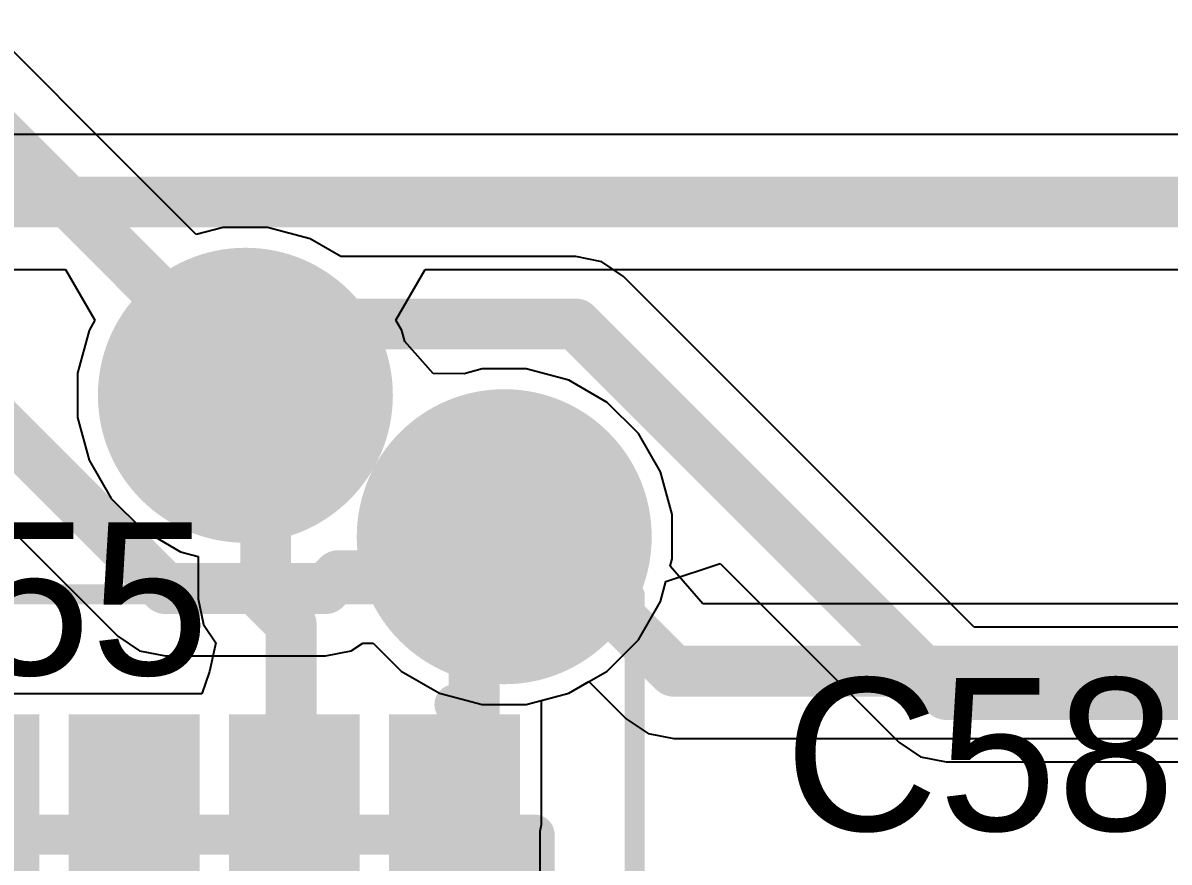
# Model space of a CAD drawing. Header units: inches. Extents: x 2.95 to 6.74, y 1.23 to 4.83.
# Drawn here: x 4.9053 to 5.1306, y 2.2782 to 2.4432 of the extents above; entities that cross this region are included whole.
import ezdxf

# ---------------------------------------------------------------- set-up
doc = ezdxf.new("R2010")
doc.units = ezdxf.units.IN
doc.header["$MEASUREMENT"] = 0
for name, color, linetype in [('Bottom Layer', 5, 'Continuous'), ('Bottom Solder', 6, 'Continuous'), ('GND', 76, 'Continuous'), ('Mechanical 15', 56, 'Continuous'), ('PWR', 16, 'Continuous'), ('Top 3D Body', 56, 'Continuous'), ('Top Layer', 1, 'Continuous'), ('Top Overlay', 2, 'Continuous'), ('Top Paste', 8, 'Continuous'), ('Top Solder', 216, 'Continuous'), ('Via Holes', 16, 'Continuous')]:
    doc.layers.add(name, color=color, linetype=linetype)
doc.styles.add('Arial', font='', dxfattribs={"height": 0.2})
doc.styles.get('Arial').set_extended_font_data('Arial')

# ---------------------------------------------------------------- blocks, each defined once
blk = doc.blocks.new('YC164JR07220RL_13')
at = {"layer": 'Top Layer'}
for points in [[(-0.05610235, 0.01574805), (-0.05610235, 0.05118115), (-0.03838585, 0.05118115), (-0.03838585, 0.01574805)], [(-0.02460625, 0.01574805), (-0.02460625, 0.05118115), (-0.006889749999999998, 0.05118115), (-0.006889750000000002, 0.01574805)], [(0.006889749999999998, 0.01574805), (0.006889750000000002, 0.05118115), (0.02460625, 0.05118115), (0.02460625, 0.01574805)], [(0.03838585, 0.01574805), (0.03838585, 0.05118115), (0.05610235, 0.05118115), (0.05610235, 0.01574805)], [(-0.05610235, -0.05118115), (-0.05610235, -0.01574805), (-0.03838585, -0.01574805), (-0.03838585, -0.05118115)], [(-0.02460625, -0.05118115), (-0.02460625, -0.01574805), (-0.006889749999999998, -0.01574805), (-0.006889750000000002, -0.05118115)], [(0.006889749999999998, -0.05118115), (0.006889750000000002, -0.01574805), (0.02460625, -0.01574805), (0.02460625, -0.05118115)], [(0.03838585, -0.05118115), (0.03838585, -0.01574805), (0.05610235, -0.01574805), (0.05610235, -0.05118115)]]:
    blk.add_hatch(color=1, dxfattribs=at).paths.add_polyline_path(points)
at = {"layer": 'Top Paste'}
for points in [[(-0.05610235, 0.01574805), (-0.05610235, 0.05118115), (-0.03838585, 0.05118115), (-0.03838585, 0.01574805)], [(-0.02460625, 0.01574805), (-0.02460625, 0.05118115), (-0.006889749999999998, 0.05118115), (-0.006889750000000002, 0.01574805)], [(0.006889749999999998, 0.01574805), (0.006889750000000002, 0.05118115), (0.02460625, 0.05118115), (0.02460625, 0.01574805)], [(0.03838585, 0.01574805), (0.03838585, 0.05118115), (0.05610235, 0.05118115), (0.05610235, 0.01574805)], [(-0.05610235, -0.05118115), (-0.05610235, -0.01574805), (-0.03838585, -0.01574805), (-0.03838585, -0.05118115)], [(-0.02460625, -0.05118115), (-0.02460625, -0.01574805), (-0.006889749999999998, -0.01574805), (-0.006889750000000002, -0.05118115)], [(0.006889749999999998, -0.05118115), (0.006889750000000002, -0.01574805), (0.02460625, -0.01574805), (0.02460625, -0.05118115)], [(0.03838585, -0.05118115), (0.03838585, -0.01574805), (0.05610235, -0.01574805), (0.05610235, -0.05118115)]]:
    blk.add_hatch(color=8, dxfattribs=at).paths.add_polyline_path(points)
at = {"layer": 'Top Solder'}
for points in [[(-0.06010235, 0.01174805), (-0.06010235, 0.05518115), (-0.03438585, 0.05518115), (-0.03438585, 0.01174805)], [(-0.02860625, 0.01174805), (-0.02860625, 0.05518115), (-0.002889749999999999, 0.05518115), (-0.002889750000000001, 0.01174805)], [(0.002889749999999999, 0.01174805), (0.002889750000000001, 0.05518115), (0.02860625, 0.05518115), (0.02860625, 0.01174805)], [(0.03438585, 0.01174805), (0.03438585, 0.05518115), (0.06010235, 0.05518115), (0.06010235, 0.01174805)], [(-0.06010235, -0.05518115), (-0.06010235, -0.01174805), (-0.03438585, -0.01174805), (-0.03438585, -0.05518115)], [(-0.02860625, -0.05518115), (-0.02860625, -0.01174805), (-0.002889749999999999, -0.01174805), (-0.002889750000000001, -0.05518115)], [(0.002889749999999999, -0.05518115), (0.002889750000000001, -0.01174805), (0.02860625, -0.01174805), (0.02860625, -0.05518115)], [(0.03438585, -0.05518115), (0.03438585, -0.01174805), (0.06010235, -0.01174805), (0.06010235, -0.05518115)]]:
    blk.add_hatch(color=216, dxfattribs=at).paths.add_polyline_path(points)
at = {"layer": 'Mechanical 15'}
for points in [[(0.0826772, 0.0708661, 0.003937, 0.003937, 0), (-0.0826772, 0.0708661, 0.003937, 0.003937, 0)], [(-0.0826772, 0.0708661, 0.003937, 0.003937, 0), (-0.0826772, -0.0787402, 0.003937, 0.003937, 0)], [(0.0826772, 0.0708661, 0.003937, 0.003937, 0), (0.0826772, -0.0787402, 0.003937, 0.003937, 0)], [(0.0826772, -0.0787402, 0.003937, 0.003937, 0), (-0.0826772, -0.0787402, 0.003937, 0.003937, 0)]]:
    blk.add_lwpolyline(points, format="xyseb", dxfattribs=at)
for points in [[(-0.0836614, 0.0708661, 0.0019685, 0.0019685, 1), (-0.081693, 0.0708661, 0.0019685, 0.0019685, 1)], [(-0.0836614, 0.0708661, 0.0019685, 0.0019685, 1), (-0.081693, 0.0708661, 0.0019685, 0.0019685, 1)], [(0.081693, 0.0708661, 0.0019685, 0.0019685, 1), (0.0836614, 0.0708661, 0.0019685, 0.0019685, 1)], [(0.081693, 0.0708661, 0.0019685, 0.0019685, 1), (0.0836614, 0.0708661, 0.0019685, 0.0019685, 1)], [(-0.0836614, -0.0787402, 0.0019685, 0.0019685, 1), (-0.081693, -0.0787402, 0.0019685, 0.0019685, 1)], [(-0.0836614, -0.0787402, 0.0019685, 0.0019685, 1), (-0.081693, -0.0787402, 0.0019685, 0.0019685, 1)], [(0.081693, -0.0787402, 0.0019685, 0.0019685, 1), (0.0836614, -0.0787402, 0.0019685, 0.0019685, 1)], [(0.081693, -0.0787402, 0.0019685, 0.0019685, 1), (0.0836614, -0.0787402, 0.0019685, 0.0019685, 1)]]:
    blk.add_lwpolyline(points, format="xyseb", close=True, dxfattribs=at)
at = {"layer": 'Top 3D Body'}
for points in [[(0.0629921, 0.0314961, 0.007874, 0.007874, 0), (-0.0629921, 0.0314961, 0.007874, 0.007874, 0)], [(-0.0629921, 0.0314961, 0.007874, 0.007874, 0), (-0.0629921, -0.0314961, 0.007874, 0.007874, 0)], [(0.0629921, 0.0314961, 0.007874, 0.007874, 0), (0.0629921, -0.0314961, 0.007874, 0.007874, 0)], [(0.0629921, -0.0314961, 0.007874, 0.007874, 0), (-0.0629921, -0.0314961, 0.007874, 0.007874, 0)]]:
    blk.add_lwpolyline(points, format="xyseb", dxfattribs=at)
for points in [[(-0.0649606, 0.0314961, 0.003937, 0.003937, 1), (-0.0610236, 0.0314961, 0.003937, 0.003937, 1)], [(-0.0649606, 0.0314961, 0.003937, 0.003937, 1), (-0.0610236, 0.0314961, 0.003937, 0.003937, 1)], [(0.0610236, 0.0314961, 0.003937, 0.003937, 1), (0.0649606, 0.0314961, 0.003937, 0.003937, 1)], [(0.0610236, 0.0314961, 0.003937, 0.003937, 1), (0.0649606, 0.0314961, 0.003937, 0.003937, 1)], [(-0.0649606, -0.0314961, 0.003937, 0.003937, 1), (-0.0610236, -0.0314961, 0.003937, 0.003937, 1)], [(-0.0649606, -0.0314961, 0.003937, 0.003937, 1), (-0.0610236, -0.0314961, 0.003937, 0.003937, 1)], [(0.0610236, -0.0314961, 0.003937, 0.003937, 1), (0.0649606, -0.0314961, 0.003937, 0.003937, 1)], [(0.0610236, -0.0314961, 0.003937, 0.003937, 1), (0.0649606, -0.0314961, 0.003937, 0.003937, 1)]]:
    blk.add_lwpolyline(points, format="xyseb", close=True, dxfattribs=at)
at = {"layer": 'Top Overlay'}
for points in [[(0.0629921, 0.0334646, 0.003937, 0.003937, 0), (0.0629921, -0.0314961, 0.003937, 0.003937, 0)], [(-0.0629921, 0.0314961, 0.003937, 0.003937, 0), (-0.0629921, -0.0334646, 0.003937, 0.003937, 0)], [(-0.0492126, -0.0570866, 0.003937, 0.003937, -0.9999999999999999), (-0.0452756, -0.0570866, 0.003937, 0.003937, 0)], [(-0.0452756, -0.0570866, 0.003937, 0.003937, -0.9999999999999999), (-0.0492126, -0.0570866, 0.003937, 0.003937, 0)]]:
    blk.add_lwpolyline(points, format="xyseb", dxfattribs=at)
for points in [[(0.0620079, 0.0334646, 0.0019685, 0.0019685, 1), (0.0639763, 0.0334646, 0.0019685, 0.0019685, 1)], [(-0.0639763, 0.0314961, 0.0019685, 0.0019685, 1), (-0.0620079, 0.0314961, 0.0019685, 0.0019685, 1)], [(-0.0639763, -0.0334646, 0.0019685, 0.0019685, 1), (-0.0620079, -0.0334646, 0.0019685, 0.0019685, 1)], [(0.0620079, -0.0314961, 0.0019685, 0.0019685, 1), (0.0639763, -0.0314961, 0.0019685, 0.0019685, 1)], [(-0.0501968, -0.0570866, 0.0019685, 0.0019685, 1), (-0.0482284, -0.0570866, 0.0019685, 0.0019685, 1)], [(-0.0501968, -0.0570866, 0.0019685, 0.0019685, 1), (-0.0482284, -0.0570866, 0.0019685, 0.0019685, 1)], [(-0.0462598, -0.0570866, 0.0019685, 0.0019685, 1), (-0.0442914, -0.0570866, 0.0019685, 0.0019685, 1)], [(-0.0462598, -0.0570866, 0.0019685, 0.0019685, 1), (-0.0442914, -0.0570866, 0.0019685, 0.0019685, 1)]]:
    blk.add_lwpolyline(points, format="xyseb", close=True, dxfattribs=at)

msp = doc.modelspace()

# ---------------------------------------------------------------- hatches: boundary and pattern name
at = {"layer": 'Bottom Layer'}
h = msp.add_hatch(color=5, dxfattribs=at)
edge = h.paths.add_edge_path()
edge.add_arc((4.949, 2.37), 0.025, 0, 360)
h = msp.add_hatch(color=5, dxfattribs=at)
edge = h.paths.add_edge_path()
edge.add_arc((4.9999003, 2.3421943), 0.025, 0, 360)
at = {"layer": 'Bottom Solder'}
h = msp.add_hatch(color=6, dxfattribs=at)
edge = h.paths.add_edge_path()
edge.add_arc((4.949, 2.37), 0.029, 0, 360)
h = msp.add_hatch(color=6, dxfattribs=at)
edge = h.paths.add_edge_path()
edge.add_arc((4.9999003, 2.3421943), 0.029, 0, 360)
at = {"layer": 'GND'}
h = msp.add_hatch(color=76, dxfattribs=at)
edge = h.paths.add_edge_path()
edge.add_arc((4.949, 2.37), 0.024, 0, 360)
h = msp.add_hatch(color=76, dxfattribs=at)
edge = h.paths.add_edge_path()
edge.add_arc((4.9999003, 2.3421943), 0.024, 0, 360)
at = {"layer": 'PWR'}
h = msp.add_hatch(color=16, dxfattribs=at)
edge = h.paths.add_edge_path()
edge.add_arc((4.949, 2.37), 0.024, 0, 360)
h = msp.add_hatch(color=16, dxfattribs=at)
edge = h.paths.add_edge_path()
edge.add_arc((4.9999003, 2.3421943), 0.024, 0, 360)
at = {"layer": 'Top Layer'}
h = msp.add_hatch(color=1, dxfattribs=at)
edge = h.paths.add_edge_path()
edge.add_arc((4.949, 2.37), 0.025, 0, 360)
h = msp.add_hatch(color=1, dxfattribs=at)
edge = h.paths.add_edge_path()
edge.add_arc((4.9999003, 2.3421943), 0.025, 0, 360)
at = {"layer": 'Top Solder'}
h = msp.add_hatch(color=216, dxfattribs=at)
edge = h.paths.add_edge_path()
edge.add_arc((4.949, 2.37), 0.029, 0, 360)
h = msp.add_hatch(color=216, dxfattribs=at)
edge = h.paths.add_edge_path()
edge.add_arc((4.9999003, 2.3421943), 0.029, 0, 360)
at = {"layer": 'Via Holes'}
h = msp.add_hatch(color=7, dxfattribs=at)
edge = h.paths.add_edge_path()
edge.add_arc((4.949, 2.37), 0.014, 0, 360)
h = msp.add_hatch(color=7, dxfattribs=at)
edge = h.paths.add_edge_path()
edge.add_arc((4.9999003, 2.3421943), 0.014, 0, 360)

# ---------------------------------------------------------------- linework, layer by layer
at = {"layer": 'Bottom Layer'}
for p, q in [((4.9247285, 2.4161925), (4.8950485, 2.4458725)), ((4.9247288, 2.4161923), (4.9247285, 2.4161925)), ((4.9393442, 2.4015769), (4.9247288, 2.4161923)), ((4.8412696, 2.4052453), (4.9238874, 2.3226275)), ((4.9446555, 2.403), (4.9393442, 2.4015769)), ((4.9533445, 2.403), (4.9446555, 2.403)), ((4.9617375, 2.4007511), (4.9533445, 2.403)), ((4.9677935, 2.3972547), (4.9617375, 2.4007511)), ((5.014, 2.3972547), (4.9677935, 2.3972547)), ((5.0190724, 2.3962457), (5.014, 2.3972547)), ((5.0233725, 2.3933725), (5.0190724, 2.3962457)), ((5.0923303, 2.3244147), (5.0233725, 2.3933725)), ((5.031709, 2.3334038), (5.0423422, 2.3369128)), ((5.0423422, 2.3369128), (5.0774675, 2.3017875)), ((5.0306514, 2.3294568), (5.031709, 2.3334038)), ((5.0263069, 2.3219318), (5.0306514, 2.3294568)), ((6.03884, 2.3244147), (5.0923303, 2.3244147)), ((4.9238874, 2.3226275), (4.9281876, 2.3197542)), ((5.0201628, 2.3157877), (5.0263069, 2.3219318)), ((4.9281876, 2.3197542), (4.9332599, 2.3187453)), ((4.9647401, 2.3187453), (4.9698125, 2.3197543)), ((4.9698125, 2.3197543), (4.9721049, 2.321286)), ((4.9721049, 2.321286), (4.9741395, 2.321286)), ((4.9741395, 2.321286), (4.9796378, 2.3157877)), ((4.9332599, 2.3187453), (4.9647401, 2.3187453)), ((4.9796378, 2.3157877), (4.9871628, 2.3114432)), ((5.0126378, 2.3114432), (5.0201628, 2.3157877)), ((4.9871628, 2.3114432), (4.9955558, 2.3091943)), ((5.0042448, 2.3091943), (5.0126378, 2.3114432)), ((4.9955558, 2.3091943), (5.0042448, 2.3091943)), ((5.0774675, 2.3017875), (5.0817676, 2.2989143)), ((5.0817676, 2.2989143), (5.08684, 2.2979053)), ((5.08684, 2.2979053), (5.591252, 2.2979053))]:
    msp.add_line(p, q, dxfattribs=at)
for points in [[(4.885676, 2.4365, 0.01, 0.01, 0), (4.9153562, 2.4068198, 0.01, 0.01, 0)], [(4.8467599, 2.4185, 0.01, 0.01, 0), (4.9332599, 2.332, 0.01, 0.01, 0)], [(4.9153562, 2.4068198, 0.01, 0.01, 0), (4.9153563, 2.4068198, 0.01, 0.01, 0)], [(4.9153563, 2.4068198, 0.01, 0.01, 0), (4.9381761, 2.384, 0.01, 0.01, 0)], [(4.9381761, 2.384, 0.01, 0.01, 0), (4.949, 2.384, 0.01, 0.01, 0)], [(4.949, 2.384, 0.01, 0.01, 0), (5.014, 2.384, 0.01, 0.01, 0)], [(4.949, 2.37, 0.01, 0.01, 0), (4.949, 2.384, 0.01, 0.01, 0)], [(5.014, 2.384, 0.01, 0.01, 0), (5.08684, 2.31116, 0.01, 0.01, 0)], [(4.9922467, 2.3345407, 0.01, 0.01, 0), (4.9999003, 2.3421943, 0.01, 0.01, 0)], [(4.9647401, 2.332, 0.01, 0.01, 0), (4.9672808, 2.3345407, 0.01, 0.01, 0)], [(4.9672808, 2.3345407, 0.01, 0.01, 0), (4.9922467, 2.3345407, 0.01, 0.01, 0)], [(4.9332599, 2.332, 0.01, 0.01, 0), (4.9647401, 2.332, 0.01, 0.01, 0)], [(5.08684, 2.31116, 0.01, 0.01, 0), (6.03884, 2.31116, 0.01, 0.01, 0)]]:
    msp.add_lwpolyline(points, format="xyseb", dxfattribs=at)
for points in [[(4.9128562, 2.4068198, 0.005, 0.005, 1), (4.9178562, 2.4068198, 0.005, 0.005, 1)], [(4.9128562, 2.4068198, 0.005, 0.005, 1), (4.9178562, 2.4068198, 0.005, 0.005, 1)], [(4.9128563, 2.4068198, 0.005, 0.005, 1), (4.9178563, 2.4068198, 0.005, 0.005, 1)], [(4.9128563, 2.4068198, 0.005, 0.005, 1), (4.9178563, 2.4068198, 0.005, 0.005, 1)], [(4.9356761, 2.384, 0.005, 0.005, 1), (4.9406761, 2.384, 0.005, 0.005, 1)], [(4.9356761, 2.384, 0.005, 0.005, 1), (4.9406761, 2.384, 0.005, 0.005, 1)], [(4.9465, 2.384, 0.005, 0.005, 1), (4.9515, 2.384, 0.005, 0.005, 1)], [(4.9465, 2.384, 0.005, 0.005, 1), (4.9515, 2.384, 0.005, 0.005, 1)], [(4.9465, 2.384, 0.005, 0.005, 1), (4.9515, 2.384, 0.005, 0.005, 1)], [(5.0115, 2.384, 0.005, 0.005, 1), (5.0165, 2.384, 0.005, 0.005, 1)], [(5.0115, 2.384, 0.005, 0.005, 1), (5.0165, 2.384, 0.005, 0.005, 1)], [(4.9465, 2.37, 0.005, 0.005, 1), (4.9515, 2.37, 0.005, 0.005, 1)], [(4.9974003, 2.3421943, 0.005, 0.005, 1), (5.0024003, 2.3421943, 0.005, 0.005, 1)], [(4.9647808, 2.3345407, 0.005, 0.005, 1), (4.9697808, 2.3345407, 0.005, 0.005, 1)], [(4.9647808, 2.3345407, 0.005, 0.005, 1), (4.9697808, 2.3345407, 0.005, 0.005, 1)], [(4.9897467, 2.3345407, 0.005, 0.005, 1), (4.9947467, 2.3345407, 0.005, 0.005, 1)], [(4.9897467, 2.3345407, 0.005, 0.005, 1), (4.9947467, 2.3345407, 0.005, 0.005, 1)], [(4.9307599, 2.332, 0.005, 0.005, 1), (4.9357599, 2.332, 0.005, 0.005, 1)], [(4.9307599, 2.332, 0.005, 0.005, 1), (4.9357599, 2.332, 0.005, 0.005, 1)], [(4.9622401, 2.332, 0.005, 0.005, 1), (4.9672401, 2.332, 0.005, 0.005, 1)], [(4.9622401, 2.332, 0.005, 0.005, 1), (4.9672401, 2.332, 0.005, 0.005, 1)], [(5.08434, 2.31116, 0.005, 0.005, 1), (5.08934, 2.31116, 0.005, 0.005, 1)], [(5.08434, 2.31116, 0.005, 0.005, 1), (5.08934, 2.31116, 0.005, 0.005, 1)]]:
    msp.add_lwpolyline(points, format="xyseb", close=True, dxfattribs=at)
at = {"layer": 'Top Layer'}
for p, q in [((6.522, 2.4212547), (4.6684903, 2.4212547)), ((4.6679888, 2.3947453), (4.9136345, 2.3947453)), ((4.9136345, 2.3947453), (4.9194081, 2.3847453)), ((4.9785919, 2.3847452), (4.9843655, 2.3947453)), ((4.9843655, 2.3947453), (6.5165097, 2.3947453)), ((4.9194081, 2.3847453), (4.9182489, 2.3827375)), ((4.9797511, 2.3827375), (4.9785919, 2.3847452)), ((4.9182489, 2.3827375), (4.916, 2.3743445)), ((4.9803368, 2.3805515), (4.9797511, 2.3827375)), ((4.9859437, 2.3743039), (4.9803368, 2.3805515)), ((4.916, 2.3743445), (4.916, 2.3656555)), ((4.992, 2.3742415), (4.9859437, 2.3743039)), ((4.9955558, 2.3751943), (4.992, 2.3742415)), ((5.0042448, 2.3751943), (4.9955558, 2.3751943)), ((5.0126378, 2.3729454), (5.0042448, 2.3751943)), ((5.0201628, 2.3686009), (5.0126378, 2.3729454)), ((5.0263069, 2.3624568), (5.0201628, 2.3686009)), ((4.916, 2.3656555), (4.9182489, 2.3572625)), ((5.0306514, 2.3549318), (5.0263069, 2.3624568)), ((4.9182489, 2.3572625), (4.9225934, 2.3497375)), ((5.0329003, 2.3465388), (5.0306514, 2.3549318)), ((4.9225934, 2.3497375), (4.9287375, 2.3435934)), ((5.0329003, 2.3378498), (5.0329003, 2.3465388)), ((4.9287375, 2.3435934), (4.9362625, 2.3392489)), ((4.9362625, 2.3392489), (4.9397451, 2.3383157)), ((4.9397451, 2.3383157), (4.9397451, 2.33)), ((5.0325193, 2.3364279), (5.0329003, 2.3378498)), ((5.0389421, 2.3290047), (5.0325193, 2.3364279)), ((4.9397451, 2.33), (4.9407541, 2.3249276)), ((6.0781549, 2.3290047), (5.0389421, 2.3290047)), ((4.9407541, 2.3249276), (4.9431738, 2.3213061)), ((4.9431738, 2.3213061), (4.9419275, 2.3157062)), ((4.9419275, 2.3157062), (4.9404079, 2.3113061)), ((5.0126378, 2.3114432), (5.016552, 2.313703)), ((5.016552, 2.313703), (5.0238775, 2.3063775)), ((4.9404079, 2.3113061), (4.8847189, 2.3113061)), ((5.0072321, 2.3099947), (5.0126378, 2.3114432)), ((5.0072321, 2.285585), (5.0072321, 2.3099947)), ((5.0238775, 2.3063775), (5.0281776, 2.3035043)), ((5.0281776, 2.3035043), (5.03325, 2.3024953)), ((5.03325, 2.3024953), (5.5947655, 2.3024953)), ((5.0069773, 2.2843041), (5.0072321, 2.285585)), ((5.0069773, 2.2671567), (5.0069773, 2.2843041))]:
    msp.add_line(p, q, dxfattribs=at)
for points in [[(4.663, 2.408, 0.01, 0.01, 0), (6.522, 2.408, 0.01, 0.01, 0)], [(4.949, 2.37, 0.01, 0.01, 0), (4.9529998, 2.3660002, 0.01, 0.01, 0)], [(4.9529998, 2.33, 0.01, 0.01, 0), (4.9529998, 2.3660002, 0.01, 0.01, 0)], [(4.9965949, 2.344, 0.01, 0.01, 0), (5.005, 2.344, 0.01, 0.01, 0)], [(5.005, 2.344, 0.01, 0.01, 0), (5.03325, 2.31575, 0.01, 0.01, 0)], [(4.9939774, 2.3362714, 0.01, 0.01, 0), (4.9999003, 2.3421943, 0.01, 0.01, 0)], [(4.9939774, 2.285585, 0.01, 0.01, 0), (4.9939774, 2.3362714, 0.01, 0.01, 0)], [(4.9529998, 2.33, 0.01, 0.01, 0), (4.958, 2.3249998, 0.01, 0.01, 0)], [(4.958, 2.28621, 0.01, 0.01, 0), (4.958, 2.3249998, 0.01, 0.01, 0)], [(5.03325, 2.31575, 0.01, 0.01, 0), (6.0781549, 2.31575, 0.01, 0.01, 0)], [(4.927, 2.28546, 0.01, 0.01, 0), (4.927125, 2.285585, 0.01, 0.01, 0)], [(4.927, 2.271, 0.01, 0.01, 0), (4.927, 2.28546, 0.01, 0.01, 0)], [(4.958, 2.28621, 0.01, 0.01, 0), (4.958625, 2.285585, 0.01, 0.01, 0)]]:
    msp.add_lwpolyline(points, format="xyseb", dxfattribs=at)
for points in [[(4.9465, 2.37, 0.005, 0.005, 1), (4.9515, 2.37, 0.005, 0.005, 1)], [(4.9504998, 2.3660002, 0.005, 0.005, 1), (4.9554998, 2.3660002, 0.005, 0.005, 1)], [(4.9504998, 2.3660002, 0.005, 0.005, 1), (4.9554998, 2.3660002, 0.005, 0.005, 1)], [(4.9940949, 2.344, 0.005, 0.005, 1), (4.9990949, 2.344, 0.005, 0.005, 1)], [(5.0025, 2.344, 0.005, 0.005, 1), (5.0075, 2.344, 0.005, 0.005, 1)], [(5.0025, 2.344, 0.005, 0.005, 1), (5.0075, 2.344, 0.005, 0.005, 1)], [(4.9974003, 2.3421943, 0.005, 0.005, 1), (5.0024003, 2.3421943, 0.005, 0.005, 1)], [(4.9914774, 2.3362714, 0.005, 0.005, 1), (4.9964774, 2.3362714, 0.005, 0.005, 1)], [(4.9914774, 2.3362714, 0.005, 0.005, 1), (4.9964774, 2.3362714, 0.005, 0.005, 1)], [(4.9504998, 2.33, 0.005, 0.005, 1), (4.9554998, 2.33, 0.005, 0.005, 1)], [(4.9504998, 2.33, 0.005, 0.005, 1), (4.9554998, 2.33, 0.005, 0.005, 1)], [(4.9555, 2.3249998, 0.005, 0.005, 1), (4.9605, 2.3249998, 0.005, 0.005, 1)], [(4.9555, 2.3249998, 0.005, 0.005, 1), (4.9605, 2.3249998, 0.005, 0.005, 1)], [(5.03075, 2.31575, 0.005, 0.005, 1), (5.03575, 2.31575, 0.005, 0.005, 1)], [(5.03075, 2.31575, 0.005, 0.005, 1), (5.03575, 2.31575, 0.005, 0.005, 1)], [(4.9245, 2.28546, 0.005, 0.005, 1), (4.9295, 2.28546, 0.005, 0.005, 1)], [(4.9245, 2.28546, 0.005, 0.005, 1), (4.9295, 2.28546, 0.005, 0.005, 1)], [(4.924625, 2.285585, 0.005, 0.005, 1), (4.929625, 2.285585, 0.005, 0.005, 1)], [(4.9555, 2.28621, 0.005, 0.005, 1), (4.9605, 2.28621, 0.005, 0.005, 1)], [(4.9555, 2.28621, 0.005, 0.005, 1), (4.9605, 2.28621, 0.005, 0.005, 1)], [(4.956125, 2.285585, 0.005, 0.005, 1), (4.961125, 2.285585, 0.005, 0.005, 1)], [(4.9914774, 2.285585, 0.005, 0.005, 1), (4.9964774, 2.285585, 0.005, 0.005, 1)]]:
    msp.add_lwpolyline(points, format="xyseb", close=True, dxfattribs=at)

# ---------------------------------------------------------------- block references
at = {"rotation": 180}
msp.add_blockref('YC164JR07220RL_13', (4.942875, 2.252125), dxfattribs=at)

# ---------------------------------------------------------------- texts
at = {"layer": 'Top Overlay', "style": 'Arial'}
for s, p in [('R55', (4.865013, 2.3150049)), ('C58', (5.055013, 2.2844049))]:
    msp.add_text(s, height=0.03, dxfattribs=at).set_placement(p)

doc.saveas('drawing.dxf')
